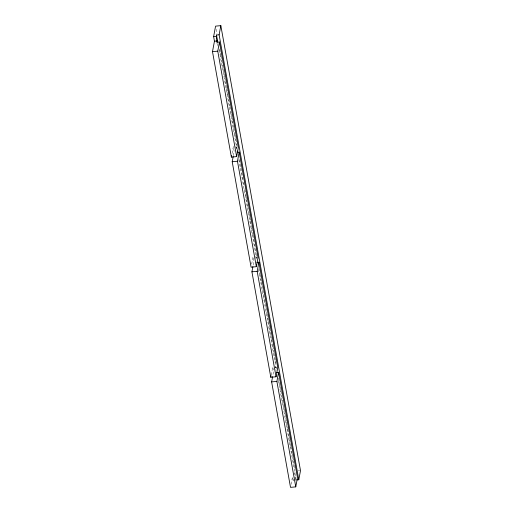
<?xml version="1.0" encoding="UTF-8"?>
<svg xmlns="http://www.w3.org/2000/svg" width="513" height="513" viewBox="0 0 513 513"><rect width="100%" height="100%" fill="white"/><g stroke="black" fill="none" stroke-linecap="round" stroke-linejoin="round"><path stroke-width="0.38" stroke-dasharray="2.56 1.92" d="M232.075 153.368L233.332 146.66L234.165 151.297L233.325 155.766M251.646 264.201L253.044 256.744L253.871 261.38L253.037 265.856M271.217 375.029L272.756 366.827L273.583 371.463L272.743 375.939M275.135 367.892L275.378 366.583L276.071 370.444M291.07 484.368L292.461 476.91L293.295 481.547L293.712 479.309M294.545 474.839L295.244 471.114M235.717 147.718L237.032 147.597M256.083 257.744L257.398 257.622M275.795 367.827L277.103 367.706M298.245 470.831L299.752 470.69M296.161 477.853L294.847 477.975L295.09 476.667L295.783 480.534M216.14 29.292L216.986 34.031M219.673 49.017L220.237 52.172M220.378 52.967L220.802 55.333M220.943 56.122L224.053 73.474M224.194 74.263L225.322 80.579M225.464 81.368L226.028 84.523M226.169 85.312L226.592 87.678M226.733 88.467L227.304 91.622M227.445 92.411L227.868 94.777M228.009 95.565L228.574 98.72M228.715 99.516L229.843 105.825M229.984 106.614L231.113 112.924M231.254 113.713L232.389 120.023M232.53 120.811L233.094 123.973M233.235 124.762L233.659 127.128M233.8 127.917L234.928 134.226M235.069 135.015L237.333 147.641M239.449 159.472L242.982 179.197M243.547 182.352L244.252 186.296M244.816 189.451L245.945 195.767M246.086 196.556L246.509 198.922M246.65 199.711L247.221 202.866M247.362 203.655L247.785 206.021M247.926 206.81L249.055 213.119M249.196 213.908L250.325 220.224M250.466 221.013L251.594 227.323M251.736 228.112L252.871 234.422M253.012 235.21L256.115 252.569M256.256 253.358L257.109 258.09M258.943 268.35L259.931 273.871M260.072 274.66L261.2 280.97M261.341 281.759L261.912 284.914M262.053 285.709L266.997 313.321M267.138 314.11L267.703 317.265M267.844 318.054L268.267 320.42M268.408 321.209L268.972 324.363M269.113 325.152L269.537 327.518M269.678 328.307L270.242 331.469M270.383 332.257L271.512 338.567M271.659 339.356L272.788 345.666M272.929 346.455L273.493 349.61M273.634 350.398L274.057 352.764M274.199 353.553L274.763 356.715M274.904 357.503L275.327 359.87M275.468 360.658L276.032 363.813M278.578 378.017L284.933 413.516M285.074 414.305L286.344 421.404M286.491 422.193L287.62 428.509M287.761 429.298L288.89 435.608M289.031 436.396L289.454 438.762M289.595 439.551L290.159 442.706M290.3 443.495L290.724 445.861M290.865 446.65L292 452.966M292.141 453.755L293.269 460.065M293.41 460.854L294.962 469.53M219.179 50.017L236.974 149.424M238.814 159.684L256.468 258.302M258.449 269.344L276.385 369.546M278.367 380.588L296.161 480.001M235.961 146.417L236.378 148.732M255.673 256.5L256.224 259.591M216.98 43.06L217.538 46.208"/><path stroke-width="0.77" d="M220.834 25.65L219.122 34.781L216.492 35.025L216.839 42.271L219.461 42.028L238.346 147.475L236.634 156.606L231.382 157.1L212.497 51.646L214.453 41.213L213.626 36.577L215.575 26.137L220.834 25.65L300.503 470.62L298.79 479.751L296.822 479.937M236.634 156.606L217.756 51.159L219.461 42.028M231.382 157.1L231.658 155.606M237.205 152.297L239.173 152.111L258.052 257.558L256.346 266.689L251.088 267.183L232.209 161.736L233.184 156.516M256.346 266.689L237.461 161.242L239.173 152.111M256.91 262.38L258.885 262.194L277.764 367.641L276.052 376.779L270.8 377.267L251.921 271.819L252.896 266.6M276.052 376.779L257.173 271.326L258.885 262.194M270.8 377.267L271.076 375.772M276.622 372.464L278.591 372.278L297.476 477.725L295.764 486.863L290.512 487.35L271.627 381.903L272.608 376.683M295.764 486.863L276.885 381.409L278.591 372.278M213.626 36.577L216.249 36.333M214.453 41.213L217.082 40.969M212.497 51.646L217.756 51.159M232.209 161.736L237.461 161.242M251.921 271.819L257.173 271.326M271.627 381.903L276.885 381.409M219.122 34.781L298.79 479.751M216.492 35.025L217.769 42.13M237.262 151.002L237.545 152.579"/></g></svg>
